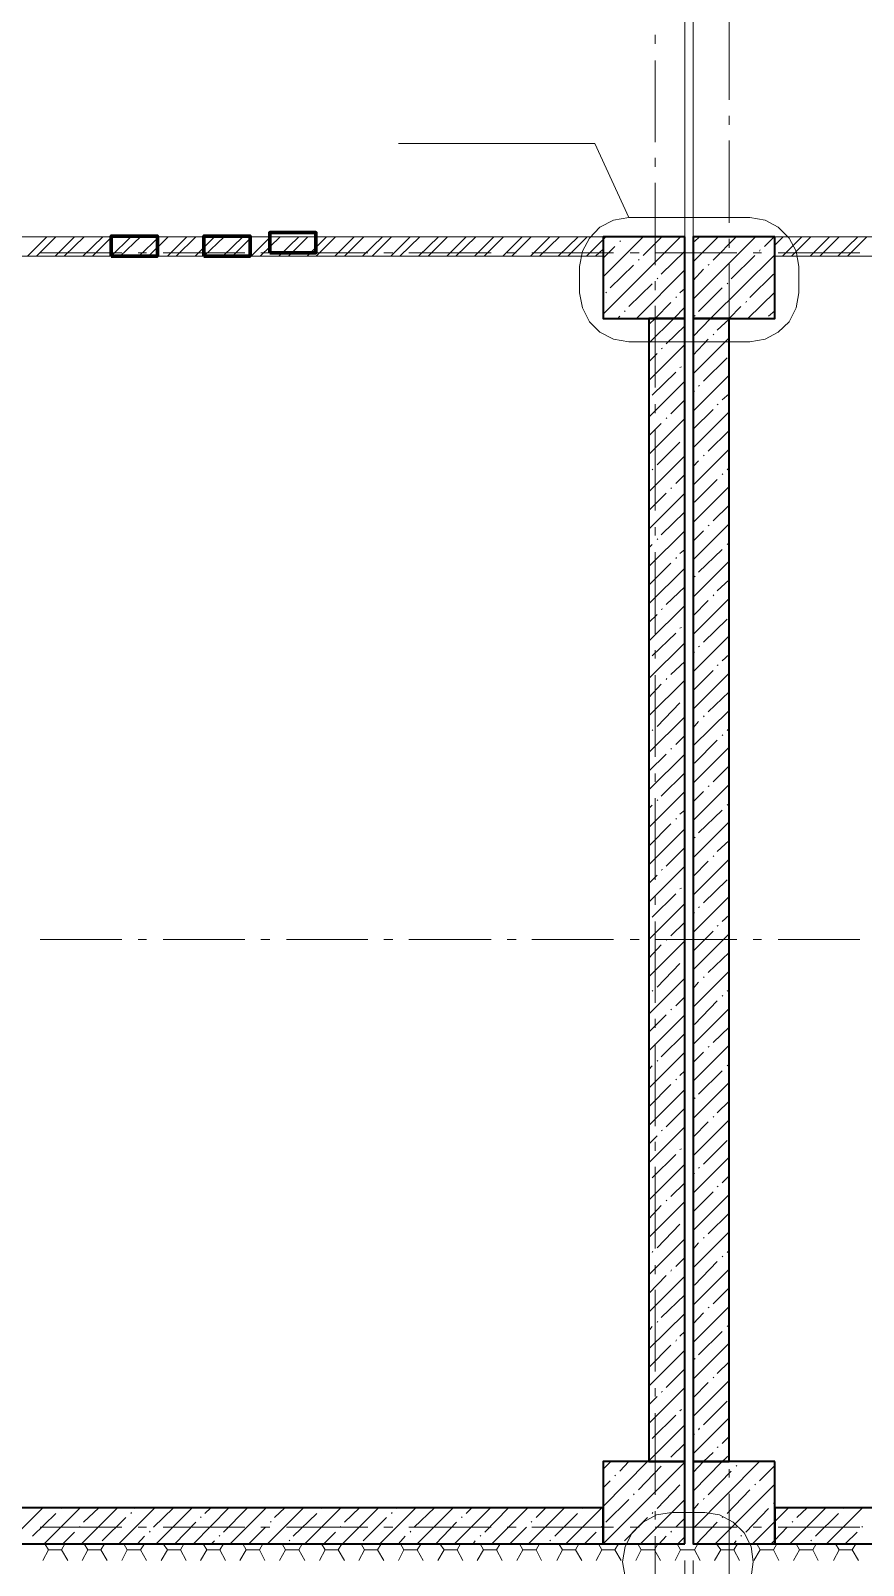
# Model space of a CAD drawing. Header units: millimetres. Extents: x -249154 to 415037, y -45458 to 354837.
# Drawn here: x -195617 to -190518, y 1277 to 10678 of the extents above; entities that cross this region are included whole.
import ezdxf

# ---------------------------------------------------------------- set-up
doc = ezdxf.new("R2010")
doc.units = ezdxf.units.MM
doc.layers.add('501 заделка отвертсии ком', color=5, linetype='Continuous', lineweight=158)

msp = doc.modelspace()

# ---------------------------------------------------------------- linework, layer by layer
at = {"lineweight": 9}
for points in [[(-191611.4, 25247.2), (-191611.4, 25649.6), (-195996, 25649.6), (-195996, 29131.9), (-230738.3, 29131.9), (-230738.3, 909.4), (-191611.4, 909.4), (-191611.4, 1307.6)], [(-191611.4, 1409.2), (-191611.4, 11750.2)], [(-191560.6, 11750.2), (-191560.6, 9415.9)], [(-191340.3, 10254.7), (-191340.3, 10754.6)], [(-191793.6, 10597.9), (-191793.6, 10653)], [(-191793.6, 9996.3), (-191793.6, 10496.2)], [(-191340.3, 10102.2), (-191340.3, 10157.3)], [(-193365.3, 9987.8), (-192162.1, 9987.8), (-191954.6, 9534.6), (-192047.8, 9517.6), (-192132.5, 9475.2), (-192196, 9407.5), (-192238.4, 9327), (-192255.3, 9233.8), (-192255.3, 9072.8), (-192238.4, 8979.6), (-192196, 8894.9), (-192132.5, 8831.3), (-192047.8, 8789), (-191954.6, 8772), (-191213.2, 8772), (-191120, 8789), (-191039.5, 8831.3), (-190971.7, 8894.9), (-190929.4, 8979.6), (-190912.4, 9072.8), (-190912.4, 9233.8), (-190929.4, 9327), (-190971.7, 9407.5), (-191039.5, 9475.2), (-191120, 9517.6), (-191213.2, 9534.6), (-191954.6, 9534.6)], [(-191340.3, 9500.7), (-191340.3, 10004.8)], [(-191793.6, 9843.8), (-191793.6, 9898.9)], [(-191793.6, 9242.2), (-191793.6, 9746.4)], [(-195635.9, 9297.3), (-195517.3, 9415.9)], [(-195580.9, 9297.3), (-195462.2, 9415.9)], [(-195466.5, 9297.3), (-195347.9, 9415.9)], [(-195411.4, 9297.3), (-195288.6, 9415.9)], [(-195297, 9297.3), (-195174.2, 9415.9)], [(-195237.7, 9297.3), (-195119.1, 9415.9)], [(-195123.3, 9297.3), (-195004.7, 9415.9)], [(-195068.3, 9297.3), (-194945.4, 9415.9)], [(-194953.9, 9297.3), (-194831, 9415.9)], [(-194894.6, 9297.3), (-194776, 9415.9)], [(-194780.2, 9297.3), (-194661.6, 9415.9)], [(-194725.1, 9297.3), (-194606.5, 9415.9)], [(-194610.7, 9297.3), (-194492.1, 9415.9)], [(-194555.7, 9297.3), (-194432.8, 9415.9)], [(-194441.3, 9297.3), (-194318.4, 9415.9)], [(-194382, 9297.3), (-194263.4, 9415.9)], [(-194267.6, 9297.3), (-194149, 9415.9)], [(-194212.5, 9297.3), (-194089.7, 9415.9)], [(-194098.1, 9297.3), (-193975.3, 9415.9)], [(-194038.8, 9297.3), (-193920.2, 9415.9)], [(-193924.5, 9297.3), (-193805.8, 9415.9)], [(-193869.4, 9297.3), (-193750.8, 9415.9)], [(-193755, 9297.3), (-193636.4, 9415.9)], [(-193695.7, 9297.3), (-193577.1, 9415.9)], [(-193585.5, 9297.3), (-193462.7, 9415.9)], [(-193526.2, 9297.3), (-193407.6, 9415.9)], [(-193411.9, 9297.3), (-193293.2, 9415.9)], [(-193356.8, 9297.3), (-193233.9, 9415.9)], [(-193242.4, 9297.3), (-193119.5, 9415.9)], [(-193183.1, 9297.3), (-193064.5, 9415.9)], [(-193068.7, 9297.3), (-192950.1, 9415.9)], [(-193013.6, 9297.3), (-192890.8, 9415.9)], [(-192899.3, 9297.3), (-192780.6, 9415.9)], [(-192839.9, 9297.3), (-192721.3, 9415.9)], [(-192725.6, 9297.3), (-192606.9, 9415.9)], [(-192670.5, 9297.3), (-192551.9, 9415.9)], [(-192556.1, 9297.3), (-192437.5, 9415.9)], [(-192501, 9297.3), (-192378.2, 9415.9)], [(-192386.7, 9297.3), (-192263.8, 9415.9)], [(-192327.3, 9297.3), (-192208.7, 9415.9)], [(-192111.3, 9399), (-192094.3, 9415.9)], [(-192111.3, 9170.2), (-191865.6, 9415.9)], [(-192111.3, 8941.5), (-191636.8, 9415.9)], [(-191980, 9415.9), (-191980, 9415.9)], [(-191865.6, 9301.6), (-191751.2, 9415.9)], [(-191560.6, 9263.4), (-191408.1, 9415.9)], [(-191560.6, 9034.7), (-191179.3, 9415.9)], [(-191552.1, 9386.3), (-191522.4, 9415.9)], [(-191437.7, 9271.9), (-191297.9, 9415.9)], [(-191340.3, 9348.2), (-191340.3, 9403.2)], [(-191124.2, 9356.6), (-191064.9, 9415.9)], [(-191060.7, 9365.1), (-191009.8, 9415.9)], [(-191014.1, 9297.3), (-190895.5, 9415.9)], [(-190959, 9297.3), (-190840.4, 9415.9)], [(-190844.6, 9297.3), (-190726, 9415.9)], [(-190785.3, 9297.3), (-190666.7, 9415.9)], [(-190675.2, 9297.3), (-190552.3, 9415.9)], [(-190615.9, 9297.3), (-190497.2, 9415.9)], [(-195559.7, 9318.5), (-195059.8, 9318.5)], [(-194958.1, 9318.5), (-194907.3, 9318.5)], [(-194805.6, 9318.5), (-194305.7, 9318.5)], [(-194208.3, 9318.5), (-194153.2, 9318.5)], [(-194051.5, 9318.5), (-193551.7, 9318.5)], [(-193454.2, 9318.5), (-193399.1, 9318.5)], [(-193301.7, 9318.5), (-192797.6, 9318.5)], [(-192700.1, 9318.5), (-192645.1, 9318.5)], [(-192547.6, 9318.5), (-192047.8, 9318.5)], [(-192213, 9297.3), (-192111.3, 9399)], [(-192157.9, 9297.3), (-192111.3, 9339.7)], [(-192111.3, 9284.6), (-192039.3, 9356.6)], [(-192009.6, 9386.3), (-192005.4, 9390.5)], [(-191946.1, 9318.5), (-191891, 9318.5)], [(-191793.6, 9318.5), (-191293.7, 9318.5)], [(-191755.4, 9187.2), (-191611.4, 9327)], [(-191192, 9318.5), (-191141.2, 9318.5)], [(-191153.9, 9327), (-191149.6, 9335.4)], [(-191039.5, 9318.5), (-190539.6, 9318.5)], [(-192068.9, 9102.4), (-191924.9, 9242.2)], [(-191895.2, 9271.9), (-191891, 9276.1)], [(-191560.6, 8805.9), (-191454.7, 8916.1), (-191060.7, 9305.8)], [(-191560.6, 9149), (-191497, 9216.8)], [(-191467.4, 9242.2), (-191463.1, 9246.5)], [(-191340.3, 8750.8), (-191340.3, 9250.7)], [(-191327.6, 9157.5), (-191183.5, 9301.6)], [(-191954.6, 8988.1), (-191810.5, 9127.9)], [(-191908, 8916.1), (-191611.4, 9212.6)], [(-191793.6, 9089.7), (-191793.6, 9144.8)], [(-191780.9, 9157.5), (-191776.6, 9161.8)], [(-191353, 9127.9), (-191348.8, 9132.1)], [(-191213.2, 9043.1), (-191069.2, 9187.2)], [(-192094.3, 9072.8), (-192090.1, 9077)], [(-191666.5, 9043.1), (-191662.2, 9047.4)], [(-191641.1, 9072.8), (-191611.4, 9098.2)], [(-191526.7, 8958.4), (-191382.6, 9102.4)], [(-191225.9, 8916.1), (-191060.7, 9077)], [(-191980, 8958.4), (-191975.7, 8962.7)], [(-191831.7, 8877.9), (-191793.6, 8916.1), (-191696.1, 9013.5)], [(-191831.7, 8763.5), (-191679.2, 8916.1), (-191611.4, 8983.8)], [(-191793.6, 8492.4), (-191793.6, 8992.3)], [(-191552.1, 8928.8), (-191547.9, 8933)], [(-191340.3, 8916.1), (-191268.3, 8988.1)], [(-191238.6, 9013.5), (-191234.4, 9022)], [(-191098.8, 8928.8), (-191060.7, 8962.7)], [(-192022.3, 8916.1), (-192009.6, 8928.8)], [(-191725.8, 8759.3), (-191611.4, 8869.5)], [(-191412.3, 8844), (-191340.3, 8911.8)], [(-191831.7, 8534.8), (-191611.4, 8755.1)], [(-191560.6, 8577.1), (-191340.3, 8797.4)], [(-191560.6, 8691.5), (-191467.4, 8789)], [(-191437.7, 8814.4), (-191433.5, 8818.6)], [(-191831.7, 8649.2), (-191780.9, 8700)], [(-191755.4, 8729.7), (-191747, 8733.9)], [(-191497, 8530.5), (-191353, 8674.6)], [(-191340.3, 8598.3), (-191340.3, 8649.2)], [(-191810.5, 8445.8), (-191666.5, 8585.6)], [(-191641.1, 8615.3), (-191632.6, 8619.5)], [(-191560.6, 8348.4), (-191340.3, 8568.7)], [(-191560.6, 1307.6), (-191560.6, 909.4), (-153874.1, 909.4), (-153874.1, 4565.3), (-144867.6, 4565.3), (-144867.6, 8564.4), (-145261.6, 8564.4)], [(-191831.7, 8310.3), (-191611.4, 8530.5)], [(-191560.6, 8462.8), (-191552.1, 8471.2)], [(-191526.7, 8500.9), (-191522.4, 8505.1)], [(-191340.3, 7996.8), (-191340.3, 8496.7)], [(-191793.6, 8335.7), (-191793.6, 8390.7)], [(-191696.1, 8331.4), (-191611.4, 8416.2)], [(-191412.3, 8386.5), (-191408.1, 8390.7)], [(-191382.6, 8416.2), (-191340.3, 8454.3)], [(-191831.7, 8081.5), (-191611.4, 8301.8)], [(-191725.8, 8301.8), (-191721.6, 8306)], [(-191560.6, 8238.2), (-191437.7, 8356.9)], [(-191560.6, 8123.9), (-191340.3, 8344.1)], [(-191831.7, 8195.9), (-191755.4, 8272.1)], [(-191793.6, 7738.3), (-191793.6, 8238.2)], [(-191467.4, 8102.7), (-191340.3, 8229.8)], [(-191780.9, 8017.9), (-191641.1, 8157.7)], [(-191560.6, 7895.1), (-191340.3, 8115.4)], [(-191831.7, 7852.7), (-191611.4, 8073)], [(-191810.5, 7988.3), (-191806.3, 7992.5)], [(-191560.6, 8009.5), (-191526.7, 8043.4)], [(-191497, 8073), (-191492.8, 8077.3)], [(-191353, 7988.3), (-191340.3, 8001)], [(-191666.5, 7903.6), (-191611.4, 7958.6)], [(-191552.1, 7789.2), (-191412.3, 7929)], [(-191382.6, 7958.6), (-191378.4, 7962.9)], [(-191831.7, 7624), (-191611.4, 7844.3)], [(-191831.7, 7738.3), (-191725.8, 7844.3)], [(-191696.1, 7873.9), (-191691.9, 7878.1)], [(-191560.6, 7666.3), (-191340.3, 7886.6)], [(-191340.3, 7844.3), (-191340.3, 7895.1)], [(-191755.4, 7590.1), (-191611.4, 7729.9)], [(-191437.7, 7674.8), (-191340.3, 7772.2)], [(-191340.3, 7242.7), (-191340.3, 7742.6)], [(-191831.7, 7395.2), (-191611.4, 7615.5)], [(-191793.6, 7585.8), (-191793.6, 7636.7)], [(-191560.6, 7437.6), (-191340.3, 7657.9)], [(-191560.6, 7551.9), (-191497, 7615.5)], [(-191467.4, 7645.1), (-191463.1, 7649.4)], [(-191831.7, 7509.6), (-191810.5, 7530.8)], [(-191780.9, 7560.4), (-191776.6, 7564.7)], [(-191353, 7530.8), (-191348.8, 7535)], [(-191793.6, 6984.3), (-191793.6, 7484.2)], [(-191666.5, 7446), (-191662.2, 7450.3)], [(-191641.1, 7475.7), (-191611.4, 7501.1)], [(-191560.6, 7208.8), (-191340.3, 7429.1)], [(-191526.7, 7361.3), (-191382.6, 7501.1)], [(-191831.7, 7280.8), (-191696.1, 7416.4)], [(-191831.7, 7166.4), (-191611.4, 7386.7)], [(-191552.1, 7331.7), (-191547.9, 7335.9)], [(-191725.8, 7162.2), (-191611.4, 7272.3)], [(-191412.3, 7246.9), (-191340.3, 7314.7)], [(-191831.7, 6937.7), (-191611.4, 7158)], [(-191560.6, 6980), (-191340.3, 7200.3)], [(-191560.6, 7094.4), (-191467.4, 7187.6)], [(-191437.7, 7217.3), (-191433.5, 7221.5)], [(-191831.7, 7052.1), (-191780.9, 7102.9)], [(-191755.4, 7132.5), (-191747, 7136.8)], [(-191497, 6933.4), (-191353, 7073.2)], [(-191340.3, 7090.2), (-191340.3, 7141)], [(-191810.5, 6848.7), (-191666.5, 6988.5)], [(-191641.1, 7018.2), (-191632.6, 7022.4)], [(-191560.6, 6751.3), (-191340.3, 6971.6)], [(-191340.3, 6488.6), (-191340.3, 6988.5)], [(-191831.7, 6708.9), (-191611.4, 6929.2)], [(-191793.6, 6831.8), (-191793.6, 6882.6)], [(-191560.6, 6865.7), (-191552.1, 6874.1)], [(-191526.7, 6903.8), (-191522.4, 6908)], [(-191696.1, 6734.3), (-191611.4, 6814.8)], [(-191412.3, 6789.4), (-191408.1, 6793.6)], [(-191382.6, 6819.1), (-191340.3, 6857.2)], [(-191831.7, 6480.2), (-191611.4, 6700.4)], [(-191831.7, 6594.5), (-191755.4, 6675)], [(-191793.6, 6230.2), (-191793.6, 6730.1)], [(-191725.8, 6704.7), (-191721.6, 6708.9)], [(-191560.6, 6636.9), (-191437.7, 6759.8)], [(-191560.6, 6522.5), (-191340.3, 6742.8)], [(-191467.4, 6505.6), (-191340.3, 6628.4)], [(-191780.9, 6416.6), (-191641.1, 6560.6)], [(-191560.6, 6298), (-191340.3, 6514)], [(-191831.7, 6255.6), (-191611.4, 6475.9)], [(-191810.5, 6391.2), (-191806.3, 6395.4)], [(-191560.6, 6408.1), (-191526.7, 6446.3)], [(-191497, 6475.9), (-191492.8, 6480.2)], [(-191353, 6391.2), (-191340.3, 6403.9)], [(-191666.5, 6306.5), (-191611.4, 6361.5)], [(-191552.1, 6192.1), (-191412.3, 6331.9)], [(-191382.6, 6361.5), (-191378.4, 6365.8)], [(-191340.3, 6336.1), (-191340.3, 6387)], [(-191831.7, 6026.9), (-191611.4, 6247.2)], [(-191831.7, 6141.2), (-191725.8, 6247.2)], [(-191696.1, 6276.8), (-191691.9, 6281)], [(-191560.6, 6069.2), (-191340.3, 6289.5)], [(-191340.3, 5734.6), (-191340.3, 6234.4)], [(-191793.6, 6077.7), (-191793.6, 6128.5)], [(-191755.4, 5988.7), (-191611.4, 6132.8)], [(-191437.7, 6077.7), (-191340.3, 6175.1)], [(-191831.7, 5798.1), (-191611.4, 6018.4)], [(-191560.6, 5840.5), (-191340.3, 6060.8)], [(-191560.6, 5954.8), (-191497, 6018.4)], [(-191467.4, 6048), (-191463.1, 6052.3)], [(-191831.7, 5912.5), (-191810.5, 5933.7)], [(-191793.6, 5476.1), (-191793.6, 5976)], [(-191780.9, 5963.3), (-191776.6, 5967.6)], [(-191353, 5933.7), (-191348.8, 5937.9)], [(-191666.5, 5848.9), (-191662.2, 5853.2)], [(-191641.1, 5878.6), (-191611.4, 5904)], [(-191560.6, 5611.7), (-191340.3, 5832)], [(-191526.7, 5764.2), (-191382.6, 5904)], [(-191831.7, 5683.7), (-191696.1, 5819.3)], [(-191831.7, 5569.3), (-191611.4, 5789.6)], [(-191552.1, 5734.6), (-191547.9, 5738.8)], [(-191725.8, 5560.9), (-191611.4, 5675.2)], [(-191412.3, 5649.8), (-191340.3, 5717.6)], [(-191831.7, 5340.6), (-191611.4, 5560.9)], [(-191560.6, 5382.9), (-191340.3, 5603.2)], [(-191560.6, 5497.3), (-191467.4, 5590.5)], [(-191437.7, 5620.2), (-191433.5, 5624.4)], [(-191340.3, 5582), (-191340.3, 5637.1)], [(-191831.7, 5455), (-191780.9, 5505.8)], [(-191755.4, 5535.4), (-191747, 5539.7)], [(-191497, 5336.3), (-191353, 5476.1)], [(-191340.3, 4980.5), (-191340.3, 5480.4)], [(-191810.5, 5247.4), (-191666.5, 5391.4)], [(-191793.6, 5323.6), (-191793.6, 5378.7)], [(-191641.1, 5421.1), (-191632.6, 5425.3)], [(-191560.6, 5154.2), (-191340.3, 5374.5)], [(-191831.7, 5111.8), (-191611.4, 5332.1)], [(-191560.6, 5268.6), (-191552.1, 5277)], [(-191526.7, 5306.7), (-191522.4, 5310.9)], [(-191793.6, 4722.1), (-191793.6, 5222)], [(-191696.1, 5133), (-191611.4, 5217.7)], [(-191412.3, 5192.3), (-191408.1, 5196.5)], [(-191382.6, 5222), (-191340.3, 5260.1)], [(-195559.7, 5111.8), (-195059.8, 5111.8)], [(-194958.1, 5111.8), (-194907.3, 5111.8)], [(-194805.6, 5111.8), (-194305.7, 5111.8)], [(-194208.3, 5111.8), (-194153.2, 5111.8)], [(-194051.5, 5111.8), (-193551.7, 5111.8)], [(-193454.2, 5111.8), (-193399.1, 5111.8)], [(-193301.7, 5111.8), (-192797.6, 5111.8)], [(-192700.1, 5111.8), (-192645.1, 5111.8)], [(-192547.6, 5111.8), (-192047.8, 5111.8)], [(-191946.1, 5111.8), (-191891, 5111.8)], [(-191831.7, 4883.1), (-191611.4, 5103.3)], [(-191831.7, 4997.4), (-191755.4, 5077.9)], [(-191793.6, 5111.8), (-191293.7, 5111.8)], [(-191725.8, 5107.6), (-191721.6, 5111.8)], [(-191560.6, 5039.8), (-191437.7, 5162.7)], [(-191560.6, 4925.4), (-191340.3, 5145.7)], [(-191192, 5111.8), (-191141.2, 5111.8)], [(-191039.5, 5111.8), (-190539.6, 5111.8)], [(-191467.4, 4908.5), (-191340.3, 5031.3)], [(-191780.9, 4819.5), (-191641.1, 4963.5)], [(-191560.6, 4696.7), (-191340.3, 4916.9)], [(-191831.7, 4654.3), (-191611.4, 4874.6)], [(-191810.5, 4794.1), (-191806.3, 4798.3)], [(-191560.6, 4811), (-191526.7, 4849.2)], [(-191497, 4878.8), (-191492.8, 4883.1)], [(-191353, 4794.1), (-191340.3, 4802.6)], [(-191340.3, 4828), (-191340.3, 4883.1)], [(-191666.5, 4705.1), (-191611.4, 4760.2)], [(-191552.1, 4590.7), (-191412.3, 4734.8)], [(-191382.6, 4764.4), (-191378.4, 4768.7)], [(-191340.3, 4230.7), (-191340.3, 4730.5)], [(-191831.7, 4429.8), (-191611.4, 4650.1)], [(-191831.7, 4544.1), (-191725.8, 4650.1)], [(-191793.6, 4569.6), (-191793.6, 4624.6)], [(-191696.1, 4679.7), (-191691.9, 4683.9)], [(-191560.6, 4467.9), (-191340.3, 4688.2)], [(-191755.4, 4391.6), (-191611.4, 4535.7)], [(-191437.7, 4480.6), (-191340.3, 4573.8)], [(-191831.7, 4201), (-191611.4, 4421.3)], [(-191793.6, 3968), (-191793.6, 4472.1)], [(-191560.6, 4243.4), (-191340.3, 4463.7)], [(-191560.6, 4357.7), (-191497, 4421.3)], [(-191467.4, 4450.9), (-191463.1, 4455.2)], [(-191831.7, 4315.4), (-191810.5, 4336.6)], [(-191780.9, 4366.2), (-191776.6, 4370.5)], [(-191353, 4336.6), (-191348.8, 4340.8)], [(-191666.5, 4251.8), (-191662.2, 4256.1)], [(-191641.1, 4277.3), (-191611.4, 4306.9)], [(-191560.6, 4014.6), (-191340.3, 4234.9)], [(-191526.7, 4162.9), (-191382.6, 4306.9)], [(-191831.7, 4086.6), (-191696.1, 4222.2)], [(-191831.7, 3972.2), (-191611.4, 4192.5)], [(-191552.1, 4137.5), (-191547.9, 4141.7)], [(-191725.8, 3963.8), (-191611.4, 4078.1)], [(-191412.3, 4048.5), (-191340.3, 4120.5)], [(-191340.3, 4073.9), (-191340.3, 4129)], [(-191831.7, 3743.5), (-191611.4, 3963.8)], [(-191560.6, 3785.8), (-191340.3, 4006.1)], [(-191560.6, 3900.2), (-191467.4, 3993.4)], [(-191437.7, 4023.1), (-191433.5, 4027.3)], [(-191340.3, 3476.6), (-191340.3, 3976.5)], [(-191831.7, 3857.9), (-191780.9, 3908.7)], [(-191793.6, 3815.5), (-191793.6, 3870.6)], [(-191755.4, 3938.3), (-191747, 3942.6)], [(-191497, 3735), (-191353, 3879)], [(-191810.5, 3650.3), (-191666.5, 3794.3)], [(-191641.1, 3824), (-191632.6, 3828.2)], [(-191560.6, 3557.1), (-191340.3, 3777.4)], [(-191831.7, 3514.7), (-191611.4, 3735)], [(-191793.6, 3218.2), (-191793.6, 3718.1)], [(-191560.6, 3671.5), (-191552.1, 3679.9)], [(-191526.7, 3709.6), (-191522.4, 3713.8)], [(-191696.1, 3535.9), (-191611.4, 3620.6)], [(-191412.3, 3595.2), (-191408.1, 3599.4)], [(-191382.6, 3620.6), (-191340.3, 3663)], [(-191831.7, 3286), (-191611.4, 3506.2)], [(-191831.7, 3400.3), (-191755.4, 3480.8)], [(-191725.8, 3510.5), (-191721.6, 3514.7)], [(-191560.6, 3442.7), (-191437.7, 3565.5)], [(-191560.6, 3328.3), (-191340.3, 3548.6)], [(-191467.4, 3307.1), (-191340.3, 3434.2)], [(-191780.9, 3222.4), (-191641.1, 3366.4)], [(-191560.6, 3099.6), (-191340.3, 3319.8)], [(-191340.3, 3324.1), (-191340.3, 3374.9)], [(-191831.7, 3057.2), (-191611.4, 3277.5)], [(-191810.5, 3192.8), (-191806.3, 3201.2)], [(-191560.6, 3213.9), (-191526.7, 3252.1)], [(-191497, 3281.7), (-191492.8, 3286)], [(-191353, 3192.8), (-191340.3, 3205.5)], [(-191340.3, 2722.5), (-191340.3, 3222.4)], [(-191793.6, 3061.4), (-191793.6, 3116.5)], [(-191666.5, 3108), (-191611.4, 3163.1)], [(-191552.1, 2993.6), (-191412.3, 3137.7)], [(-191382.6, 3167.3), (-191378.4, 3171.6)], [(-191831.7, 2942.8), (-191725.8, 3053)], [(-191831.7, 2828.4), (-191611.4, 3048.7)], [(-191696.1, 3078.4), (-191691.9, 3086.8)], [(-191560.6, 2870.8), (-191340.3, 3091.1)], [(-191793.6, 2464.1), (-191793.6, 2964)], [(-191755.4, 2794.5), (-191611.4, 2934.3)], [(-191437.7, 2879.3), (-191340.3, 2976.7)], [(-191560.6, 2642), (-191340.3, 2862.3)], [(-191560.6, 2756.4), (-191497, 2824.2)], [(-191467.4, 2853.8), (-191463.1, 2858.1)], [(-191831.7, 2603.9), (-191611.4, 2820)], [(-191831.7, 2714), (-191810.5, 2739.5)], [(-191780.9, 2764.9), (-191776.6, 2773.4)], [(-191353, 2739.5), (-191348.8, 2743.7)], [(-191666.5, 2650.5), (-191662.2, 2659)], [(-191641.1, 2680.2), (-191611.4, 2709.8)], [(-191560.6, 2417.5), (-191340.3, 2637.8)], [(-191526.7, 2565.8), (-191382.6, 2709.8)], [(-191831.7, 2489.5), (-191696.1, 2625.1)], [(-191831.7, 2375.1), (-191611.4, 2595.4)], [(-191552.1, 2540.4), (-191547.9, 2544.6)], [(-191340.3, 2570), (-191340.3, 2620.8)], [(-191725.8, 2366.7), (-191611.4, 2481)], [(-191412.3, 2451.4), (-191340.3, 2523.4)], [(-191340.3, 1968.4), (-191340.3, 2468.3)], [(-191831.7, 2146.4), (-191611.4, 2366.7)], [(-191793.6, 2311.6), (-191793.6, 2362.4)], [(-191560.6, 2188.7), (-191340.3, 2409)], [(-191560.6, 2303.1), (-191467.4, 2396.3)], [(-191437.7, 2426), (-191433.5, 2430.2)], [(-191831.7, 2260.8), (-191780.9, 2311.6)], [(-191755.4, 2337), (-191747, 2341.2)], [(-191497, 2137.9), (-191353, 2281.9)], [(-191810.5, 2053.2), (-191666.5, 2197.2)], [(-191793.6, 1710), (-191793.6, 2209.9)], [(-191641.1, 2222.6), (-191632.6, 2231.1)], [(-191560.6, 1960), (-191340.3, 2180.3)], [(-191831.7, 1917.6), (-191611.4, 2137.9)], [(-191560.6, 2074.4), (-191552.1, 2082.8)], [(-191526.7, 2108.2), (-191522.4, 2116.7)], [(-191696.1, 1938.8), (-191611.4, 2023.5)], [(-191412.3, 1998.1), (-191408.1, 2002.3)], [(-191382.6, 2023.5), (-191340.3, 2065.9)], [(-192111.3, 1866.8), (-192064.7, 1913.4)], [(-192111.3, 1638), (-191840.2, 1913.4)], [(-192111.3, 1409.2), (-191611.4, 1909.1)], [(-192009.6, 1854.1), (-191954.6, 1913.4)], [(-191895.2, 1739.7), (-191755.4, 1883.7)], [(-191725.8, 1909.1), (-191725.8, 1913.4), (-191721.6, 1913.4)], [(-191560.6, 1845.6), (-191497, 1913.4), (-191437.7, 1968.4)], [(-191560.6, 1731.2), (-191382.6, 1913.4), (-191340.3, 1951.5)], [(-191560.6, 1502.4), (-191153.9, 1913.4)], [(-191297.9, 1883.7), (-191293.7, 1888)], [(-191268.3, 1909.1), (-191268.3, 1913.4)], [(-191153.9, 1794.8), (-191060.7, 1888)], [(-192111.3, 1752.4), (-192068.9, 1794.8)], [(-192039.3, 1824.4), (-192035, 1828.6)], [(-191467.4, 1710), (-191327.6, 1854.1)], [(-191340.3, 1815.9), (-191340.3, 1866.8)], [(-191924.9, 1710), (-191920.7, 1714.3)], [(-191780.9, 1625.3), (-191641.1, 1769.3)], [(-191425, 1409.2), (-191060.7, 1773.6)], [(-191353, 1595.6), (-191213.2, 1739.7)], [(-191340.3, 1214.4), (-191340.3, 1714.3)], [(-191183.5, 1769.3), (-191179.3, 1773.6)], [(-195763, 1409.2), (-195542.7, 1629.5)], [(-195534.3, 1409.2), (-195314, 1629.5)], [(-195432.6, 1625.3), (-195428.4, 1629.5)], [(-195305.5, 1409.2), (-195085.2, 1629.5)], [(-195292.8, 1540.6), (-195199.6, 1629.5)], [(-195076.7, 1409.2), (-194856.4, 1629.5)], [(-195004.7, 1595.6), (-195000.5, 1599.9)], [(-194979.3, 1625.3), (-194970.8, 1629.5)], [(-194864.9, 1510.9), (-194742.1, 1629.5)], [(-194848, 1409.2), (-194627.7, 1629.5)], [(-194619.2, 1409.2), (-194403.2, 1629.5)], [(-194551.4, 1595.6), (-194513.3, 1629.5)], [(-194437, 1481.3), (-194293, 1625.3)], [(-194394.7, 1409.2), (-194174.4, 1629.5)], [(-194165.9, 1409.2), (-193945.6, 1629.5)], [(-194123.6, 1570.2), (-194060, 1629.5)], [(-193937.2, 1409.2), (-193716.9, 1629.5)], [(-193835.5, 1625.3), (-193831.3, 1629.5)], [(-193708.4, 1409.2), (-193488.1, 1629.5)], [(-193695.7, 1540.6), (-193602.5, 1629.5)], [(-193479.6, 1409.2), (-193259.3, 1629.5)], [(-193407.6, 1595.6), (-193403.4, 1599.9)], [(-193378, 1625.3), (-193373.7, 1629.5)], [(-193267.8, 1510.9), (-193145, 1629.5)], [(-193250.9, 1409.2), (-193030.6, 1629.5)], [(-193022.1, 1409.2), (-192801.8, 1629.5)], [(-192950.1, 1595.6), (-192916.2, 1629.5)], [(-192835.7, 1481.3), (-192695.9, 1625.3)], [(-192793.3, 1409.2), (-192573.1, 1629.5)], [(-192568.8, 1409.2), (-192348.5, 1629.5)], [(-192522.2, 1570.2), (-192462.9, 1629.5)], [(-192340.1, 1409.2), (-192119.8, 1629.5)], [(-192238.4, 1625.3), (-192234.1, 1629.5)], [(-192094.3, 1540.6), (-191954.6, 1680.4)], [(-191882.5, 1409.2), (-191611.4, 1680.4)], [(-191810.5, 1595.6), (-191806.3, 1599.9)], [(-191793.6, 1557.5), (-191793.6, 1608.4)], [(-191560.6, 1616.8), (-191526.7, 1655)], [(-191497, 1680.4), (-191492.8, 1688.8)], [(-191238.6, 1481.3), (-191098.8, 1625.3)], [(-191196.2, 1409.2), (-191060.7, 1544.8), (-190976, 1629.5)], [(-191069.2, 1655), (-191064.9, 1659.2)], [(-190967.5, 1409.2), (-190747.2, 1629.5)], [(-190925.1, 1570.2), (-190861.6, 1629.5)], [(-190743, 1409.2), (-190522.7, 1629.5)], [(-190641.3, 1625.3), (-190637, 1629.5)], [(-195606.3, 1455.8), (-195462.2, 1595.6)], [(-195559.7, 1510.9), (-195059.8, 1510.9)], [(-195318.2, 1510.9), (-195314, 1515.2)], [(-195178.4, 1426.2), (-195034.4, 1570.2)], [(-194958.1, 1510.9), (-194907.3, 1510.9)], [(-194805.6, 1510.9), (-194305.7, 1510.9)], [(-194733.6, 1409.2), (-194606.5, 1540.6)], [(-194576.8, 1570.2), (-194572.6, 1574.5)], [(-194280.3, 1409.2), (-194178.6, 1510.9)], [(-194208.3, 1510.9), (-194153.2, 1510.9)], [(-194149, 1540.6), (-194144.7, 1544.8)], [(-194051.5, 1510.9), (-193551.7, 1510.9)], [(-194009.2, 1455.8), (-193865.1, 1595.6)], [(-193721.1, 1510.9), (-193716.9, 1515.2)], [(-193581.3, 1426.2), (-193437.3, 1570.2)], [(-193454.2, 1510.9), (-193399.1, 1510.9)], [(-193301.7, 1510.9), (-192797.6, 1510.9)], [(-193136.5, 1409.2), (-193009.4, 1540.6)], [(-192979.7, 1570.2), (-192975.5, 1574.5)], [(-192700.1, 1510.9), (-192645.1, 1510.9)], [(-192683.2, 1409.2), (-192581.5, 1510.9)], [(-192551.9, 1540.6), (-192547.6, 1544.8)], [(-192547.6, 1510.9), (-192047.8, 1510.9)], [(-192407.8, 1455.8), (-192268, 1595.6)], [(-192124, 1510.9), (-192119.8, 1515.2)], [(-191980, 1426.2), (-191840.2, 1570.2)], [(-191946.1, 1510.9), (-191891, 1510.9)], [(-191793.6, 1510.9), (-191293.7, 1510.9)], [(-191666.5, 1510.9), (-191611.4, 1566)], [(-191539.4, 1409.2), (-191412.3, 1540.6)], [(-191382.6, 1570.2), (-191378.4, 1574.5)], [(-191192, 1510.9), (-191141.2, 1510.9)], [(-191081.9, 1409.2), (-191060.7, 1430.4), (-190984.4, 1510.9)], [(-191039.5, 1510.9), (-190539.6, 1510.9)], [(-190954.8, 1540.6), (-190950.5, 1544.8)], [(-190810.7, 1455.8), (-190670.9, 1595.6)], [(-190526.9, 1510.9), (-190522.7, 1515.2)], [(-195419.9, 1409.2), (-195347.9, 1481.3)], [(-194962.4, 1409.2), (-194920, 1455.8)], [(-194890.3, 1481.3), (-194886.1, 1485.5)], [(-194509.1, 1409.2), (-194492.1, 1426.2)], [(-194462.5, 1455.8), (-194458.2, 1460.1)], [(-194034.6, 1426.2), (-194030.4, 1430.4)], [(-193822.8, 1409.2), (-193750.8, 1481.3)], [(-193365.3, 1409.2), (-193322.9, 1455.8)], [(-193293.2, 1481.3), (-193289, 1485.5)], [(-192907.7, 1409.2), (-192895, 1426.2)], [(-192865.4, 1455.8), (-192861.1, 1460.1)], [(-192437.5, 1426.2), (-192433.3, 1430.4)], [(-192225.7, 1409.2), (-192153.7, 1481.3)], [(-191793.6, 956), (-191793.6, 1455.8)], [(-191768.2, 1409.2), (-191725.8, 1455.8)], [(-191696.1, 1481.3), (-191691.9, 1485.5)], [(-191653.8, 1409.2), (-191611.4, 1451.6)], [(-191310.6, 1409.2), (-191297.9, 1426.2)], [(-191268.3, 1455.8), (-191264, 1460.1)], [(-190840.4, 1426.2), (-190836.2, 1430.4)], [(-190628.6, 1409.2), (-190556.6, 1481.3)], [(-195542.7, 1307.6), (-195508.8, 1371.1)], [(-195530, 1409.2), (-195508.8, 1371.1), (-195428.4, 1371.1), (-195390.2, 1307.6)], [(-195428.4, 1371.1), (-195407.2, 1409.2)], [(-195301.3, 1307.6), (-195267.4, 1371.1)], [(-195288.6, 1409.2), (-195267.4, 1371.1), (-195186.9, 1371.1), (-195148.8, 1307.6)], [(-195186.9, 1371.1), (-195165.7, 1409.2)], [(-195059.8, 1307.6), (-195025.9, 1371.1)], [(-195047.1, 1409.2), (-195025.9, 1371.1), (-194945.4, 1371.1), (-194907.3, 1307.6)], [(-194945.4, 1371.1), (-194920, 1409.2)], [(-194818.3, 1307.6), (-194780.2, 1371.1)], [(-194805.6, 1409.2), (-194780.2, 1371.1), (-194699.7, 1371.1), (-194665.8, 1307.6)], [(-194699.7, 1371.1), (-194678.5, 1409.2)], [(-194576.8, 1307.6), (-194538.7, 1371.1)], [(-194559.9, 1409.2), (-194538.7, 1371.1), (-194458.2, 1371.1), (-194424.3, 1307.6)], [(-194458.2, 1371.1), (-194437, 1409.2)], [(-194335.4, 1307.6), (-194297.2, 1371.1)], [(-194318.4, 1409.2), (-194297.2, 1371.1), (-194216.8, 1371.1), (-194182.9, 1307.6)], [(-194216.8, 1371.1), (-194195.6, 1409.2)], [(-194093.9, 1307.6), (-194055.8, 1371.1)], [(-194077, 1409.2), (-194055.8, 1371.1), (-193975.3, 1371.1), (-193937.2, 1307.6)], [(-193975.3, 1371.1), (-193954.1, 1409.2)], [(-193848.2, 1307.6), (-193814.3, 1371.1)], [(-193835.5, 1409.2), (-193814.3, 1371.1), (-193733.8, 1371.1), (-193695.7, 1307.6)], [(-193733.8, 1371.1), (-193712.6, 1409.2)], [(-193606.7, 1307.6), (-193572.8, 1371.1)], [(-193594, 1409.2), (-193572.8, 1371.1), (-193492.3, 1371.1), (-193454.2, 1307.6)], [(-193492.3, 1371.1), (-193471.2, 1409.2)], [(-193365.3, 1307.6), (-193331.4, 1371.1)], [(-193352.5, 1409.2), (-193331.4, 1371.1), (-193250.9, 1371.1), (-193212.7, 1307.6)], [(-193250.9, 1371.1), (-193225.5, 1409.2)], [(-193123.8, 1307.6), (-193085.7, 1371.1)], [(-193111.1, 1409.2), (-193085.7, 1371.1), (-193005.2, 1371.1), (-192971.3, 1307.6)], [(-193005.2, 1371.1), (-192984, 1409.2)], [(-192882.3, 1307.6), (-192844.2, 1371.1)], [(-192865.4, 1409.2), (-192844.2, 1371.1), (-192763.7, 1371.1), (-192729.8, 1307.6)], [(-192763.7, 1371.1), (-192742.5, 1409.2)], [(-192640.8, 1307.6), (-192602.7, 1371.1)], [(-192623.9, 1409.2), (-192602.7, 1371.1), (-192522.2, 1371.1), (-192488.3, 1307.6)], [(-192522.2, 1371.1), (-192501, 1409.2)], [(-192395.1, 1307.6), (-192361.2, 1371.1)], [(-192382.4, 1409.2), (-192361.2, 1371.1), (-192280.7, 1371.1), (-192242.6, 1307.6)], [(-192280.7, 1371.1), (-192259.6, 1409.2)], [(-192153.7, 1307.6), (-192119.8, 1371.1)], [(-192140.9, 1409.2), (-192119.8, 1371.1), (-192039.3, 1371.1), (-192001.2, 1307.6)], [(-192039.3, 1371.1), (-192018.1, 1409.2)], [(-191912.2, 1307.6), (-191878.3, 1371.1)], [(-191899.5, 1409.2), (-191878.3, 1371.1), (-191797.8, 1371.1), (-191759.7, 1307.6)], [(-191797.8, 1371.1), (-191776.6, 1409.2)], [(-191670.7, 1307.6), (-191636.8, 1371.1)], [(-191658, 1409.2), (-191636.8, 1371.1), (-191552.1, 1371.1), (-191518.2, 1307.6)], [(-191552.1, 1371.1), (-191530.9, 1409.2)], [(-191429.2, 1307.6), (-191391.1, 1371.1)], [(-191416.5, 1409.2), (-191391.1, 1371.1), (-191310.6, 1371.1), (-191276.7, 1307.6)], [(-191310.6, 1371.1), (-191289.4, 1409.2)], [(-191187.8, 1307.6), (-191149.6, 1371.1)], [(-191170.8, 1409.2), (-191149.6, 1371.1), (-191069.2, 1371.1), (-191035.3, 1307.6)], [(-191069.2, 1371.1), (-191048, 1409.2)], [(-190946.3, 1307.6), (-190908.2, 1371.1)], [(-190929.4, 1409.2), (-190908.2, 1371.1), (-190827.7, 1371.1), (-190793.8, 1307.6)], [(-190827.7, 1371.1), (-190806.5, 1409.2)], [(-190700.6, 1307.6), (-190666.7, 1371.1)], [(-190687.9, 1409.2), (-190666.7, 1371.1), (-190586.2, 1371.1), (-190548.1, 1307.6)], [(-190586.2, 1371.1), (-190565, 1409.2)]]:
    msp.add_lwpolyline(points, dxfattribs=at)
for points in [[(-196495.9, 9297.3), (-192111.3, 9297.3), (-192111.3, 9415.9), (-196495.9, 9415.9)], [(-191060.7, 9297.3), (-189200.9, 9297.3), (-189200.9, 9415.9), (-191060.7, 9415.9)], [(-191691.9, 1599.9), (-191488.6, 1599.9), (-191399.6, 1587.2), (-191314.9, 1540.6), (-191247.1, 1477), (-191204.7, 1392.3), (-191192, 1299.1), (-191204.7, 1205.9), (-191247.1, 1125.4), (-191314.9, 1057.6), (-191399.6, 1015.3), (-191488.6, 998.3), (-191691.9, 998.3), (-191785.1, 1015.3), (-191865.6, 1057.6), (-191933.4, 1125.4), (-191975.7, 1205.9), (-191992.7, 1299.1), (-191975.7, 1392.3), (-191933.4, 1477), (-191865.6, 1540.6), (-191785.1, 1587.2)]]:
    msp.add_lwpolyline(points, close=True, dxfattribs=at)
at = {"lineweight": 40}
for points in [[(-191611.4, 9415.9), (-192111.3, 9415.9), (-192111.3, 8916.1), (-191611.4, 8916.1)], [(-191060.7, 9415.9), (-191560.6, 9415.9), (-191560.6, 8916.1), (-191060.7, 8916.1)], [(-191611.4, 1913.4), (-191611.4, 8916.1), (-191831.7, 8916.1), (-191831.7, 1913.4)], [(-191340.3, 1913.4), (-191340.3, 8916.1), (-191560.6, 8916.1), (-191560.6, 1913.4)], [(-191611.4, 1409.2), (-191611.4, 1913.4), (-192111.3, 1913.4), (-192111.3, 1409.2)], [(-191060.7, 1913.4), (-191560.6, 1913.4), (-191560.6, 1409.2), (-191060.7, 1409.2)], [(-196495.9, 1409.2), (-192111.3, 1409.2), (-192111.3, 1629.5), (-196495.9, 1629.5)], [(-191060.7, 1409.2), (-187311.5, 1409.2), (-187311.5, 1629.5), (-191060.7, 1629.5)]]:
    msp.add_lwpolyline(points, close=True, dxfattribs=at)
at = {"layer": '501 заделка отвертсии ком', "ltscale": 0.5}
for points in [[(-195123.3, 9297.3), (-194840.8, 9297.3), (-194840.8, 9420.2), (-195123.3, 9420.2)], [(-194555.7, 9297.3), (-194273.1, 9297.3), (-194273.1, 9420.2), (-194555.7, 9420.2)], [(-194153.2, 9318.5), (-193870.7, 9318.5), (-193870.7, 9441.4), (-194153.2, 9441.4)]]:
    msp.add_lwpolyline(points, close=True, dxfattribs=at)

doc.saveas('drawing.dxf')
